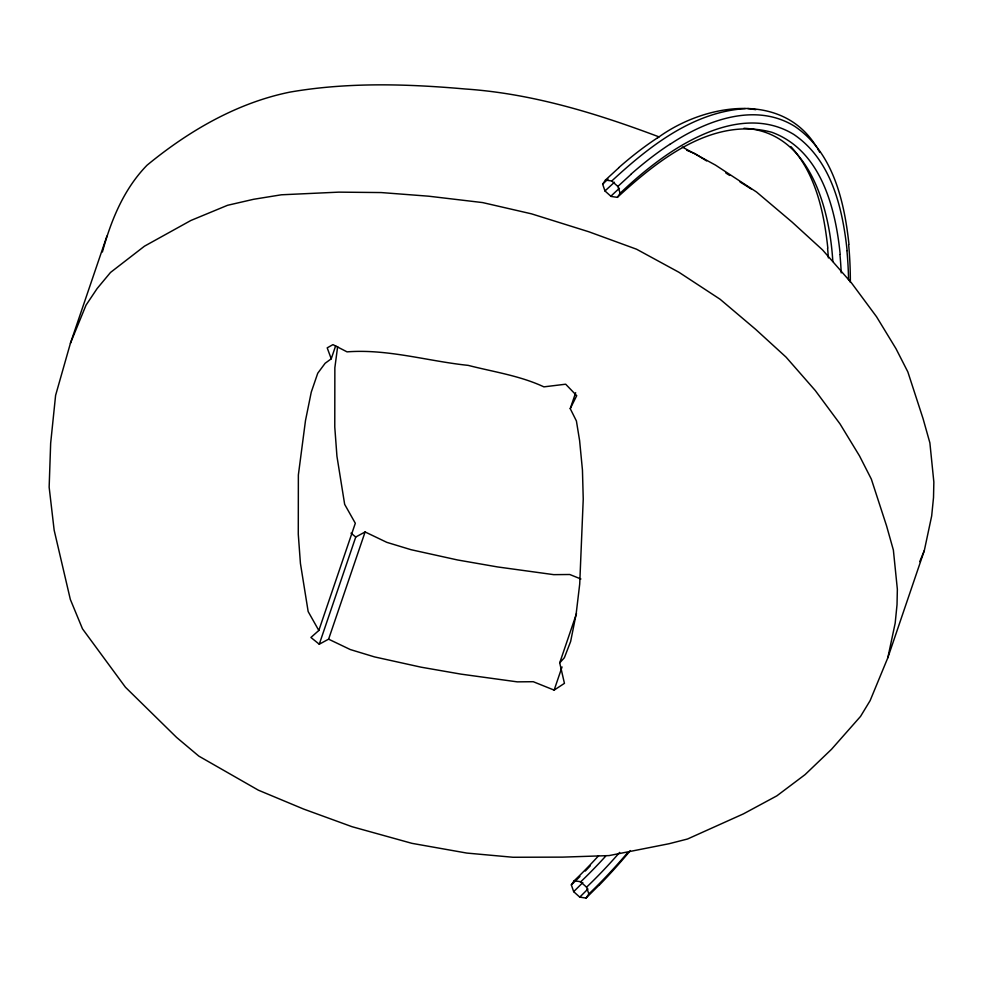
<?xml version="1.0" encoding="UTF-8"?>
<svg xmlns="http://www.w3.org/2000/svg" width="983" height="983" viewBox="0 0 983 983"><rect width="100%" height="100%" fill="white"/><g stroke="black" fill="none" stroke-linecap="round" stroke-linejoin="round"><path stroke-width="1.47" d="M337.636 346.594L334.859 367.753L334.773 427.027L336.936 456.235L344.664 504.353L355.318 523.263L318.824 630.472L310.923 637.463L319.266 644.221L328.605 639.171L365.111 531.95L386.81 542.346L411.054 549.706L457.537 559.966L497.459 566.921L553.748 574.65L569.747 574.502L580.892 578.987M887.821 657.774L895.181 623.148L897.024 604.705L897.356 589.247L893.375 550.075L886.568 525.893L871.343 479.126L859.523 455.94L840.023 423.931L815.288 390.534L786.068 357.136L755.546 329.256L720.06 299.225L678.958 272.291L636.566 249.215L588.891 231.791L531.508 213.839L482.628 202.584L428.625 196.195L381.183 192.557L338.766 192.14L281.371 194.794L253.589 199.291L227.54 205.3L190.886 220.475L144.476 246.18L110.514 272.451L97.108 288.572L86.037 305.135L70.42 343.276L55.601 395.375L50.661 443.21L49.15 487.187L54.151 530.156L70.334 599.421L82.486 628.825L125.431 687.228L176.608 737.434L198.836 756.124L258.357 790.172L303.649 809.07L352.025 826.703L411.938 843.34L466.814 853.072L512.979 857.262L562.669 857.127L609.079 855.591L669.054 843.733L687.51 839.015L743.443 813.863L776.853 795.849L805.089 774.604L831.507 749.304L860.53 716.423L870.127 700.621L887.821 657.774L924.315 550.566L931.675 515.94L933.518 497.496L933.85 482.039L929.881 442.866L923.074 418.684L907.85 371.918L896.017 348.732L876.529 316.723L851.782 283.325L822.562 249.928L792.04 222.047L756.554 192.017L715.452 165.083L682.337 147.057M102.392 251.992C111.03 220.364 123.784 189.055 147.008 165.242C188.503 131.095 236.964 102.797 290.083 92.083C347.773 82.093 406.999 83.85 465.119 88.986C532.061 93.483 596.583 113.364 659.04 136.883M70.42 343.276L106.926 236.067M318.824 630.472L308.158 611.561L300.429 563.443L298.279 534.236L298.365 474.973L305.492 420.552L311.255 392.168L317.73 373.257L325.127 363.28L331.234 358.82L335.67 345.783M319.266 644.221L355.76 537.013L365.111 531.95M328.605 639.171L350.304 649.554L374.548 656.914L421.043 667.174L460.966 674.129L517.255 681.858L533.253 681.71L554.142 690.115L564.439 683.345L559.72 662.861L564.377 657.713L570.644 641.469L576.099 614.326L579.712 584.037L583.238 499.094L582.452 470.095L579.614 440.642L576.407 420.97L570.238 408.645L575.657 392.709M559.72 662.861L576.493 613.601M554.142 690.115L562.03 666.941M919.744 561.625L924.315 550.566M570.238 408.645L576.714 395.67L565.667 384.206L543.894 386.86C519.97 375.69 493.54 371.881 468.166 365.369C427.875 361.191 387.806 348.756 347.048 351.865L332.954 344.628L327.204 347.847L331.234 358.82M840.182 254.314C835.562 207.769 820.756 150.153 771.827 132.275C712.675 116.35 658.18 159.946 617.349 197.362L611.057 196.428L604.975 190.96L602.653 184.177L605.467 180.049L618.639 167.933M617.349 197.362L620.162 193.233A364.779 145.324 -62.6 0 1 658.561 160.757C695.78 133.258 749.525 107.43 793.785 134.425C831.421 159.86 842.578 208.163 847.125 250.628M571.344 884.872L574.158 880.756L580.437 881.69L586.532 887.158L588.854 893.94L586.04 898.069L579.761 897.123L573.667 891.667L571.344 884.872A364.779 145.275 -62.6 0 0 579.982 876.455M573.667 891.667L582.821 882.587M579.761 897.123L587.957 888.988M586.04 898.069L599.261 884.958M605.467 180.049L611.758 180.995C648.903 146.664 692.72 111.915 745.249 108.622M604.975 190.96L614.461 182.248M620.162 193.233L617.84 186.451L631.012 174.347M657.406 138.062C703.337 104.063 782.357 90.092 816.738 147.303M669.779 144.476C705.278 120.774 754.956 101.568 794.805 126.402C832.994 152.205 844.336 201.196 848.956 244.288M743.996 128.269C809.414 131.55 829.627 207.892 832.822 261.527M747.768 108.523L755.829 109.666M686.699 150.264L695.03 153.667L706.58 160.917M725.835 173.02L729.681 175.441M739.953 181.892L751.504 189.141M350.992 533.155L355.76 537.013M611.758 180.995L617.84 186.451M790.86 146.578C815.755 174.04 823.951 212.082 827.809 247.913M817.5 148.58L819.797 152.377M631.037 174.151A374.548 149.293 -62.6 0 1 669.816 144.304M618.663 167.737A374.548 149.293 -62.6 0 1 657.443 137.89M602.653 184.14A364.779 145.324 -62.6 0 1 608.047 179.078M611.082 196.022A353.806 141.048 -62.6 0 1 619.45 188.244M848.648 244.644A570.988 227.159 -62.7 0 1 850.356 282.342M846.941 250.849A563.406 224.161 -62.7 0 1 848.562 279.774M839.937 254.597A555.149 220.917 -62.7 0 1 841.215 272.881M827.575 248.183A555.149 220.917 -62.7 0 1 828.362 257.915M619.671 852.408A356.866 142.265 -62.6 0 1 586.532 887.219M605.602 856.242A353.806 141.233 -62.7 0 1 580.425 882.083M598.549 855.8A356.866 142.265 -62.6 0 1 574.158 880.805M627.645 852.679A364.779 145.275 -62.6 0 1 588.842 893.977M630.349 850.565A374.548 149.256 -62.6 0 1 599.261 885.155M590.279 865.814A364.779 145.275 -62.6 0 1 585.303 871.036"/></g></svg>
